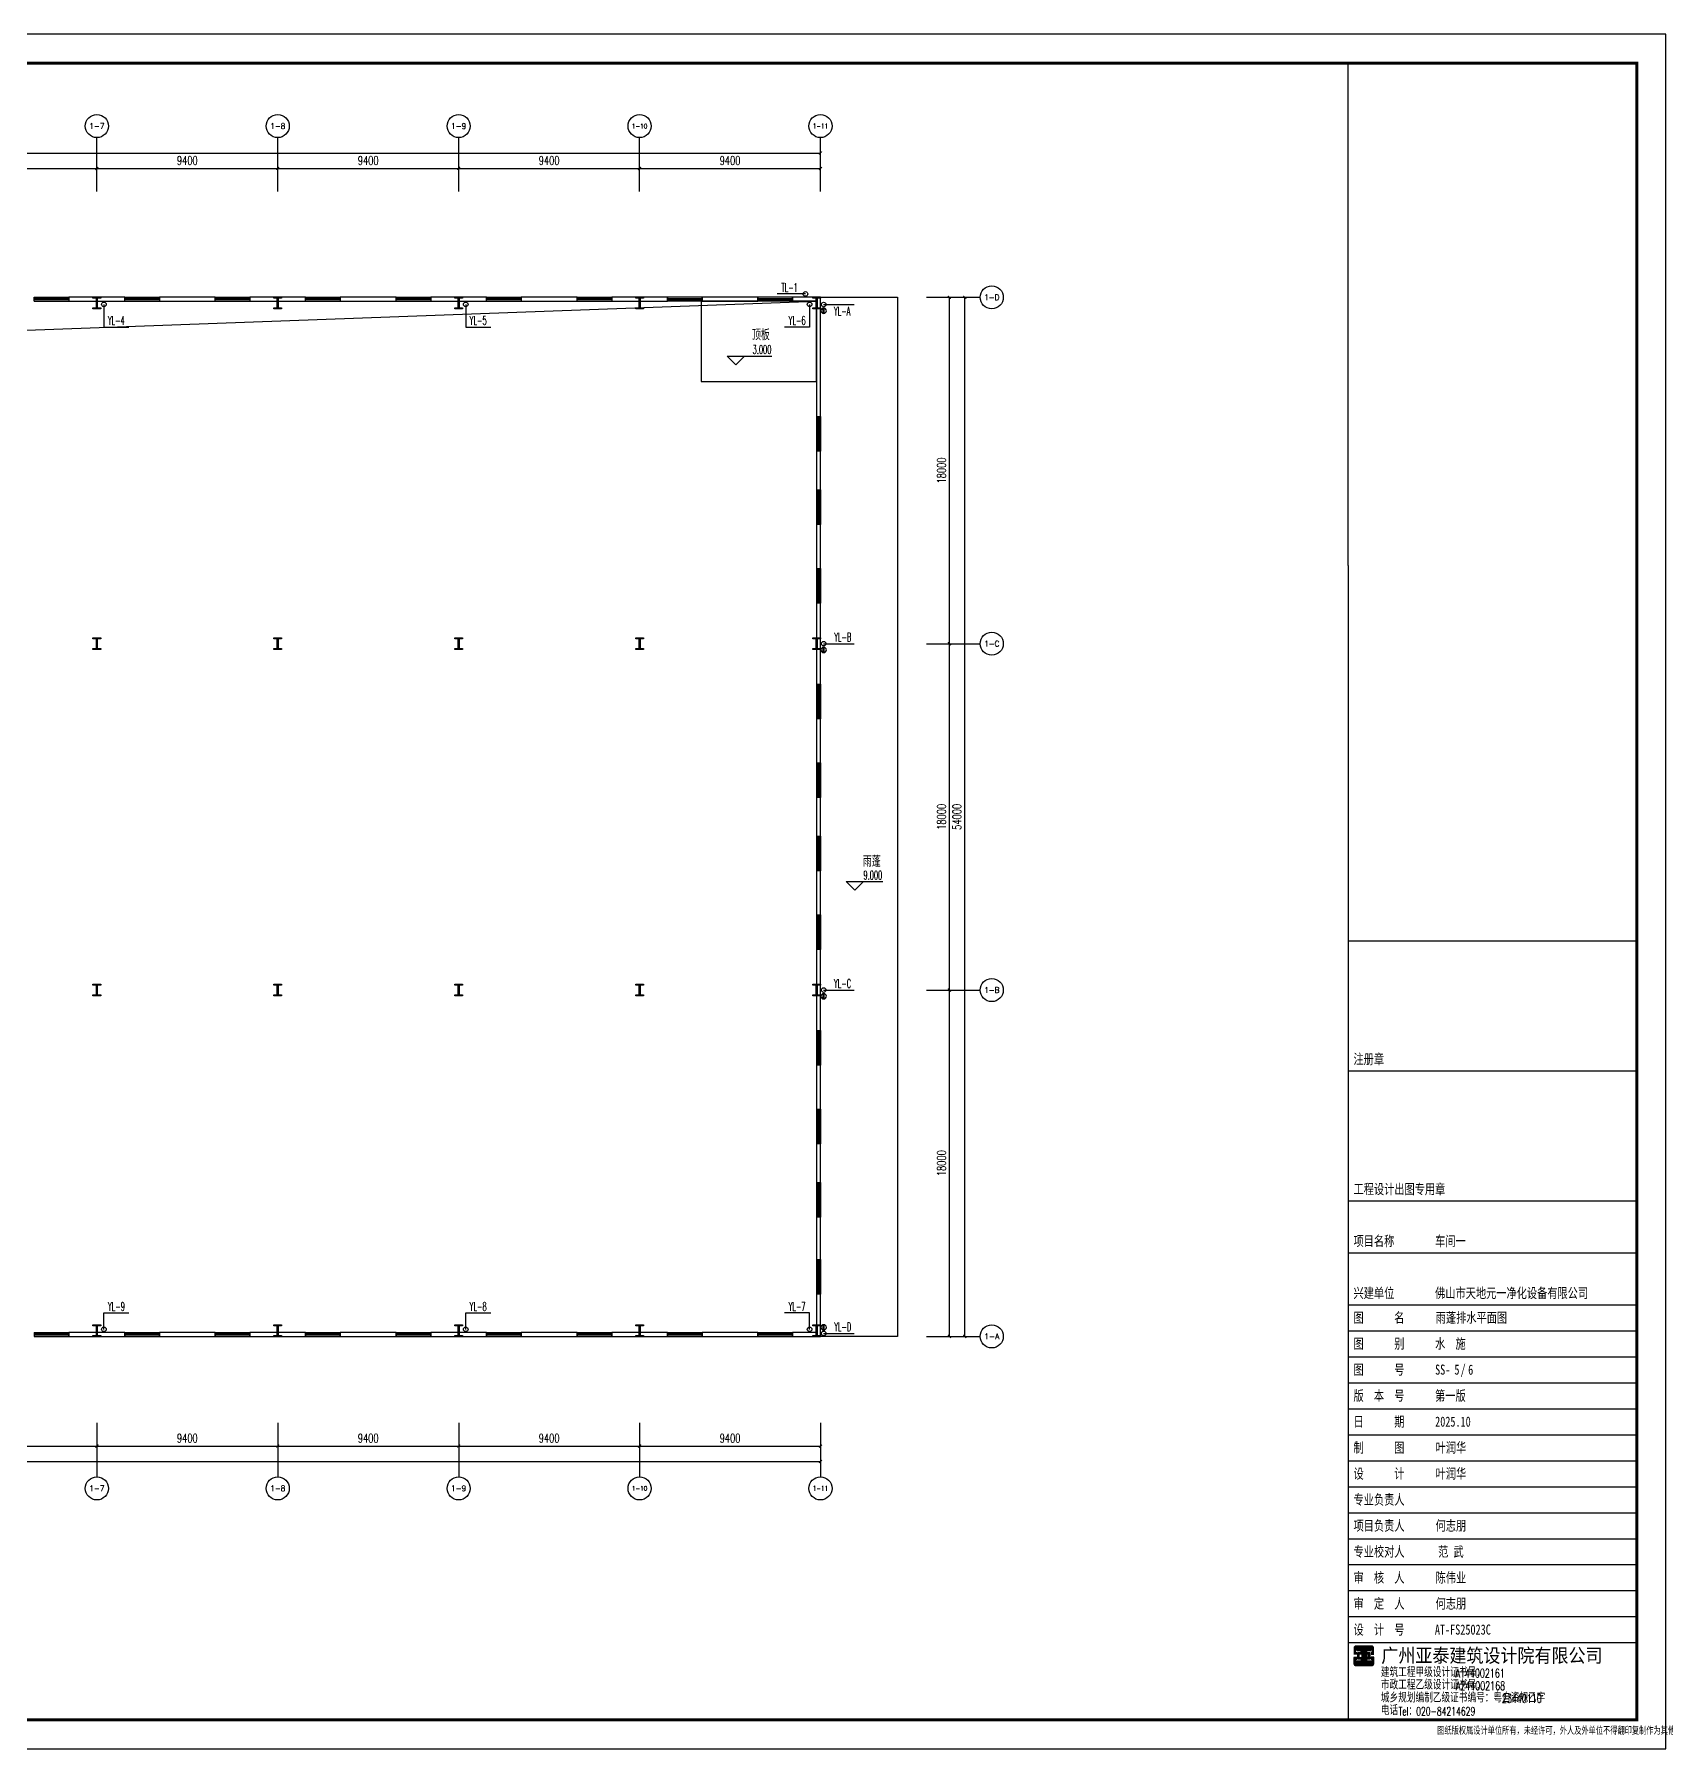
# Model space of a CAD drawing. Extents: x -539947 to 213937, y -712430 to -438816.
# Drawn here: x -36453 to 48313, y -527916 to -438816 of the extents above; entities that cross this region are included whole.
import ezdxf
from ezdxf.enums import TextEntityAlignment as Align

# ---------------------------------------------------------------- set-up
doc = ezdxf.new("R2010")
doc.units = 0
doc.header["$LTSCALE"] = 1000
doc.header["$MEASUREMENT"] = 0
doc.linetypes.add('DASH', pattern=[0.35, 0.25, -0.1])
for name, color, linetype in [('2', 2, 'Continuous'), ('4', 4, 'Continuous'), ('9', 9, 'Continuous'), ('AXIS', 3, 'Continuous'), ('AXIS_TEXT', 7, 'Continuous'), ('DIM_ELEV', 3, 'Continuous'), ('EQUIP_雨水斗', 7, 'Continuous'), ('PUB_TITLE', 4, 'Continuous'), ('TWT_LEAD', 3, 'Continuous'), ('TWT_TEXT', 7, 'Continuous'), ('VPIPE-雨水', 222, 'DASH'), ('WALL', 7, 'Continuous'), ('WINDOW', 4, 'Continuous'), ('框', 130, 'Continuous')]:
    doc.layers.add(name, color=color, linetype=linetype)
doc.styles.add('-宋体', font='simsun_0.shx', dxfattribs={"width": 0.8})
doc.styles.add('_TCH_AXIS', font='COMPLEX', dxfattribs={"bigfont": 'GBCBIG'})
doc.styles.add('_TCH_DIM', font='SIMPLEX.shx', dxfattribs={"width": 0.8, "bigfont": 'GBCBIG.shx'})
doc.styles.add('_TCH_DIM_T3', font='SIMPLEX', dxfattribs={"width": 0.705882, "bigfont": 'GBCBIG'})
doc.styles.add('COMPLEX', font='COMPLEX')
doc.styles.add('TBC', font='simhei_0.shx', dxfattribs={"width": 0.9})
doc.styles.add('天正', font='simplex.shx', dxfattribs={"width": 0.7, "bigfont": 'hztxt.shx'})
doc.dimstyles.new('_TCH_ARCH&&150', dxfattribs={"dimtxt": 446.25, "dimasz": 150, "dimexe": 375, "dimexo": 450, "dimgap": 189.375, "dimtad": 1, "dimdec": 0, "dimzin": 0, "dimdsep": 46, "dimtxsty": '_TCH_DIM_T3', "dimblk": 'ARCHTICK', "dimcen": 0.09, "dimclrt": 7, "dimazin": 2, "dimtfac": 1, "dimtdec": 0, "dimtix": 1, "dimtmove": 2, "dimatfit": 3, "dimfxl": 1, "dimtolj": 1, "dimtzin": 0, "dimarcsym": 0})

# ---------------------------------------------------------------- blocks, each defined once
blk = doc.blocks.new('A$C54597E38')
at = {"layer": '9'}
h = blk.add_hatch(dxfattribs=at)
h.set_pattern_fill('ANSI31', color=256, scale=70.630202, angle=135, style=0)
h.set_pattern_definition([(180, (-153496.256, -56662.455), (-2e-15, -8.82877527), [])])
edge = h.paths.add_edge_path()
edge.add_line((99, 458), (99, 400))
edge.add_line((99, 400), (0, 400))
edge.add_line((0, 400), (0, 620))
edge.add_arc((64, 620), 63.6, 90, 180, ccw=False)
edge.add_line((64, 683), (622, 683))
edge.add_arc((622, 620), 63.6, 0, 90, ccw=False)
edge.add_line((685, 620), (685, 396))
edge.add_line((685, 396), (594, 396))
edge.add_line((594, 396), (594, 463))
edge.add_line((594, 463), (614, 463))
edge.add_line((614, 463), (624, 463))
edge.add_line((624, 463), (624, 613))
edge.add_line((624, 613), (68, 613))
edge.add_line((68, 613), (68, 458))
edge.add_line((68, 458), (99, 458))
h.paths.add_polyline_path([(369, 293), (369, 582), (586, 582), (586, 519), (436, 519), (436, 458), (557, 458), (557, 225), (431, 225), (431, 166), (588, 166), (588, 112), (370, 112), (370, 226), (321, 226), (321, 112), (103, 112), (103, 166), (260, 166), (260, 225), (133, 225), (133, 458), (255, 458), (255, 519), (104, 519), (104, 582), (321, 582), (321, 293)])
h.paths.add_polyline_path([(196, 399), (265, 399), (265, 289), (196, 289)], flags=16)
h.paths.add_polyline_path([(494, 399), (425, 399), (425, 289), (494, 289)], flags=16)
edge = h.paths.add_edge_path()
edge.add_line((99, 225), (99, 283))
edge.add_line((99, 283), (0, 283))
edge.add_line((0, 283), (0, 64))
edge.add_arc((64, 64), 63.6, 180, 270)
edge.add_line((64, 0), (622, 0))
edge.add_arc((622, 64), 63.6, 270, 360)
edge.add_line((685, 64), (685, 287))
edge.add_line((685, 287), (594, 287))
edge.add_line((594, 287), (594, 220))
edge.add_line((594, 220), (614, 220))
edge.add_line((614, 220), (624, 220))
edge.add_line((624, 220), (624, 71))
edge.add_line((624, 71), (68, 71))
edge.add_line((68, 71), (68, 225))
edge.add_line((68, 225), (99, 225))
blk.add_lwpolyline([(99, 225), (99, 283), (0, 283), (0, 64, 0.414214), (64, 0), (622, 0, 0.414214), (685, 64), (685, 287), (594, 287), (594, 220), (614, 220), (624, 220), (624, 71), (68, 71), (68, 225)], format="xyb", close=True, dxfattribs=at)
blk.add_lwpolyline([(369, 293), (369, 293), (369, 582), (586, 582), (586, 519), (436, 519), (436, 458), (557, 458), (557, 225), (431, 225), (431, 166), (588, 166), (588, 112), (370, 112), (370, 226), (321, 226), (321, 112), (103, 112), (103, 166), (260, 166), (260, 225), (133, 225), (133, 458), (255, 458), (255, 519), (104, 519), (104, 582), (321, 582), (321, 293), (369, 293)], dxfattribs=at)
blk.add_lwpolyline([(494, 399), (425, 399), (425, 289), (494, 289)], close=True, dxfattribs=at)
blk = doc.blocks.new('标框')
at = {"layer": '4'}
for p, q in [((-105112, 98008), (-105112, 71592)), ((-95112, 98008), (-95112, 71592))]:
    blk.add_line(p, q, dxfattribs=at)
at = {"layer": '框'}
for p, q in [((-105112, 111592), (-105112, 71592)), ((-95112, 111592), (-95112, 71592)), ((-105112, 98584), (-95112, 98584)), ((-105112, 94081), (-95112, 94081)), ((-105112, 89578), (-95112, 89578)), ((-105112, 87777), (-95112, 87777)), ((-105112, 85976), (-95112, 85976)), ((-105112, 85075), (-95112, 85075)), ((-105112, 84174), (-95112, 84174)), ((-105112, 83274), (-95112, 83274)), ((-105112, 82373), (-95112, 82373)), ((-105112, 81473), (-95112, 81473)), ((-105112, 80572), (-95112, 80572)), ((-105112, 79671), (-95112, 79671)), ((-105112, 78771), (-95112, 78771)), ((-105112, 77870), (-95112, 77870)), ((-105112, 76970), (-95112, 76970)), ((-105112, 76069), (-95112, 76069)), ((-105112, 75168), (-95112, 75168)), ((-105112, 74268), (-95112, 74268))]:
    blk.add_line(p, q, dxfattribs=at)
at = {"layer": '4'}
blk.add_blockref('A$C54597E38', (-104913, 73473), dxfattribs=at)
at = {"layer": 'TWT_TEXT', "style": 'TBC', "width": 0.9}
blk.add_text('广州亚泰建筑设计院有限公司', height=480, dxfattribs=at).set_placement((-103962, 73582))
at = {"layer": 'TWT_TEXT', "style": '_TCH_DIM'}
for s, height, p in [('建筑工程甲级设计证书号：', 300, (-103979, 73080)), ('城乡规划编制乙级证书编号：粤自资规乙字', 300, (-103979, 72198)), ('市政工程乙级设计证书号：', 300, (-103979, 72647)), ('电话', 300, (-103979, 71765)), ('图纸版权属设计单位所有，未经许可，外人及外单位不得翻印复制作为其他工程之用', 249.73, (-102027, 71082))]:
    blk.add_text(s, height=height, rotation=359.99972, dxfattribs=at).set_placement(p)
at = {"layer": 'TWT_TEXT', "style": '天正', "width": 0.67}
for s, height, p in [('A144002161', 300, (-101392, 73058)), ('A244002168', 300, (-101382, 72625)), ('23440110', 300, (-99787, 72179)), ('Tel：020-84214629', 290, (-103368, 71744))]:
    blk.add_text(s, height=height, rotation=359.99972, dxfattribs=at).set_placement(p)
at = {"layer": '框', "style": '-宋体', "width": 0.74}
for s, p in [('注册章', (-104927, 94312)), ('工程设计出图专用章', (-104926, 89809)), ('项目名称', (-104926, 88008)), ('车间一', (-102099, 88008)), ('兴建单位', (-104926, 86207)), ('佛山市天地元一净化设备有限公司', (-102100, 86207)), ('图      名', (-104926, 85353)), ('图      别', (-104926, 84452)), ('图      号', (-104926, 83552)), ('版  本  号', (-104927, 82651)), ('第一版', (-102100, 82651)), ('日      期', (-104926, 81751)), ('2025.10', (-102099, 81751)), ('制      图', (-104926, 80850)), ('设      计', (-104926, 79950)), ('专业负责人', (-104926, 79049)), ('项目负责人', (-104926, 78148)), ('专业校对人', (-104926, 77248)), ('审  核  人', (-104926, 76347)), ('审  定  人', (-104926, 75447)), ('设  计  号', (-104926, 74546)), ('AT-FS25023C', (-102108, 74546))]:
    blk.add_text(s, height=350, dxfattribs=at).set_placement(p)
for s, p in [('叶润华', (-101553, 80850)), ('叶润华', (-101553, 79950)), ('何志朋', (-101553, 78148)), ('范 武', (-101553, 77248)), ('陈伟业', (-101553, 76347)), ('何志朋', (-101553, 75447))]:
    blk.add_text(s, height=350, dxfattribs=at).set_placement(p, align=Align.CENTER)
blk = doc.blocks.new('框')
at = {"layer": '4'}
for p, q in [((-296744, 162730), (-296744, 136314)), ((-286744, 162730), (-286744, 136314))]:
    blk.add_line(p, q, dxfattribs=at)
at = {"layer": '框'}
for p, q in [((-296744, 176314), (-296744, 136314)), ((-286744, 176314), (-286744, 136314))]:
    blk.add_line(p, q, dxfattribs=at)
at = {"layer": '4'}
blk.add_blockref('标框', (-191632, 64721), dxfattribs=at)
at = {"layer": '框', "style": '-宋体', "width": 0.74}
for s, p in [('水  施', (-293732, 149174)), ('SS-  /', (-293732, 148273)), ('6', (-292587, 148273))]:
    blk.add_text(s, height=350, dxfattribs=at).set_placement(p)
blk = doc.blocks.new('A$C4D50352B')
h = blk.add_hatch(color=256)
h.dxf.hatch_style = 1
h.paths.add_polyline_path([(0, 600), (400, 600), (400, 550), (225, 550), (225, 50), (400, 50), (400, 0), (0, 0), (0, 50), (175, 50), (175, 550), (0, 550)])
blk.add_lwpolyline([(0, 600), (400, 600), (400, 550), (225, 550), (225, 50), (400, 50), (400, 0), (0, 0), (0, 50), (175, 50), (175, 550), (0, 550)], close=True)
blk = doc.blocks.new('sdbadbasdbsd')
for p in [(-214600, -203190), (-205400, -203190), (-196000, -203190), (-186600, -203190), (-177200, -203190), (-167800, -203190), (-158400, -203190), (-149000, -203190), (-139600, -203190), (-130200, -203190), (-121000, -203190), (-214600, -220890), (-205400, -220890), (-196000, -220890), (-186600, -220890), (-177200, -220890), (-167800, -220890), (-158400, -220890), (-149000, -220890), (-139600, -220890), (-130200, -220890), (-121000, -220890), (-214600, -238890), (-205400, -238890), (-196000, -238890), (-186600, -238890), (-177200, -238890), (-167800, -238890), (-158400, -238890), (-149000, -238890), (-139600, -238890), (-130200, -238890), (-121000, -238890), (-214600, -256590), (-205400, -256590), (-196000, -256590), (-186600, -256590), (-177200, -256590), (-167800, -256590), (-158400, -256590), (-149000, -256590), (-139600, -256590), (-130200, -256590), (-121000, -256590)]:
    blk.add_blockref('A$C4D50352B', p)
blk = doc.blocks.new('$WINLIB2D$00000001')
at = {"color": 0}
for points in [[(-0.5, 0.5), (-0.5, -0.5)], [(-0.5, 0.5), (0.5, 0.5)], [(0.5, -0.5), (0.5, 0.5)], [(0.5, 0.167), (-0.5, 0.167)], [(0.5, -0.167), (-0.5, -0.167)], [(-0.5, -0.5), (0.5, -0.5)]]:
    blk.add_lwpolyline(points, dxfattribs=at)
blk = doc.blocks.new('_AXISO')
blk.add_circle((0, 0), 0.5)
at = {"layer": 'AXIS_TEXT', "style": 'COMPLEX', "width": 1.041667}
blk.add_attdef('A', text='', height=0.56, dxfattribs=at).set_placement((-0.25, -0.28), (0.25, -0.28), align=Align.FIT)
blk = doc.blocks.new('_ArchTick')
at = {"color": 0, "linetype": 'ByBlock', "const_width": 0.4}
blk.add_lwpolyline([(-0.5, -0.5), (0.5, 0.5)], dxfattribs=at)
blk = doc.blocks.new('*D229')
at = {"layer": 'AXIS', "color": 0, "lineweight": -2, "transparency": 16777216}
for p, q in [((9500, 3550), (9500, 1625)), ((103500, 3550), (103500, 1625)), ((9500, 2000), (103500, 2000))]:
    blk.add_line(p, q, dxfattribs=at)
at = {"layer": 'Defpoints', "color": 0, "transparency": 16777216}
for p in [(9500, 4000), (103500, 4000), (103500, 2000)]:
    blk.add_point(p, dxfattribs=at)
at = {"layer": 'AXIS', "color": 0, "lineweight": -2, "transparency": 16777216, "xscale": 150, "yscale": 150, "zscale": 150, "rotation": 180}
blk.add_blockref('_ArchTick', (9500, 2000), dxfattribs=at)
at = {"layer": 'AXIS', "color": 0, "lineweight": -2, "transparency": 16777216, "xscale": 150, "yscale": 150, "zscale": 150}
blk.add_blockref('_ArchTick', (103500, 2000), dxfattribs=at)
at = {"layer": 'AXIS', "color": 7, "transparency": 16777216, "insert": (56500, 2412), "char_height": 446.2, "attachment_point": 5, "style": '_TCH_DIM_T3'}
blk.add_mtext('\\A1;94000', dxfattribs=at)
blk = doc.blocks.new('*D235')
at = {"layer": 'AXIS', "color": 0, "lineweight": -2, "transparency": 16777216}
for p, q in [((56500, 3550), (56500, 2425)), ((56500, 2800), (65900, 2800)), ((65900, 3550), (65900, 2425))]:
    blk.add_line(p, q, dxfattribs=at)
at = {"layer": 'Defpoints', "color": 0, "transparency": 16777216}
for p in [(56500, 4000), (65900, 4000), (65900, 2800)]:
    blk.add_point(p, dxfattribs=at)
at = {"layer": 'AXIS', "color": 0, "lineweight": -2, "transparency": 16777216, "xscale": 150, "yscale": 150, "zscale": 150, "rotation": 180}
blk.add_blockref('_ArchTick', (56500, 2800), dxfattribs=at)
at = {"layer": 'AXIS', "color": 0, "lineweight": -2, "transparency": 16777216, "xscale": 150, "yscale": 150, "zscale": 150}
blk.add_blockref('_ArchTick', (65900, 2800), dxfattribs=at)
at = {"layer": 'AXIS', "color": 7, "transparency": 16777216, "insert": (61200, 3212), "char_height": 446.2, "attachment_point": 5, "style": '_TCH_DIM_T3'}
blk.add_mtext('\\A1;9400', dxfattribs=at)
blk = doc.blocks.new('*D236')
at = {"layer": 'AXIS', "color": 0, "lineweight": -2, "transparency": 16777216}
for p, q in [((65900, 3550), (65900, 2425)), ((65900, 2800), (75300, 2800)), ((75300, 3550), (75300, 2425))]:
    blk.add_line(p, q, dxfattribs=at)
at = {"layer": 'Defpoints', "color": 0, "transparency": 16777216}
for p in [(65900, 4000), (75300, 4000), (75300, 2800)]:
    blk.add_point(p, dxfattribs=at)
at = {"layer": 'AXIS', "color": 0, "lineweight": -2, "transparency": 16777216, "xscale": 150, "yscale": 150, "zscale": 150, "rotation": 180}
blk.add_blockref('_ArchTick', (65900, 2800), dxfattribs=at)
at = {"layer": 'AXIS', "color": 0, "lineweight": -2, "transparency": 16777216, "xscale": 150, "yscale": 150, "zscale": 150}
blk.add_blockref('_ArchTick', (75300, 2800), dxfattribs=at)
at = {"layer": 'AXIS', "color": 7, "transparency": 16777216, "insert": (70600, 3212), "char_height": 446.2, "attachment_point": 5, "style": '_TCH_DIM_T3'}
blk.add_mtext('\\A1;9400', dxfattribs=at)
blk = doc.blocks.new('*D237')
at = {"layer": 'AXIS', "color": 0, "lineweight": -2, "transparency": 16777216}
for p, q in [((75300, 3550), (75300, 2425)), ((75300, 2800), (84700, 2800)), ((84700, 3550), (84700, 2425))]:
    blk.add_line(p, q, dxfattribs=at)
at = {"layer": 'Defpoints', "color": 0, "transparency": 16777216}
for p in [(75300, 4000), (84700, 4000), (84700, 2800)]:
    blk.add_point(p, dxfattribs=at)
at = {"layer": 'AXIS', "color": 0, "lineweight": -2, "transparency": 16777216, "xscale": 150, "yscale": 150, "zscale": 150, "rotation": 180}
blk.add_blockref('_ArchTick', (75300, 2800), dxfattribs=at)
at = {"layer": 'AXIS', "color": 0, "lineweight": -2, "transparency": 16777216, "xscale": 150, "yscale": 150, "zscale": 150}
blk.add_blockref('_ArchTick', (84700, 2800), dxfattribs=at)
at = {"layer": 'AXIS', "color": 7, "transparency": 16777216, "insert": (80000, 3212), "char_height": 446.2, "attachment_point": 5, "style": '_TCH_DIM_T3'}
blk.add_mtext('\\A1;9400', dxfattribs=at)
blk = doc.blocks.new('*D238')
at = {"layer": 'AXIS', "color": 0, "lineweight": -2, "transparency": 16777216}
for p, q in [((84700, 3550), (84700, 2425)), ((84700, 2800), (94100, 2800)), ((94100, 3550), (94100, 2425))]:
    blk.add_line(p, q, dxfattribs=at)
at = {"layer": 'Defpoints', "color": 0, "transparency": 16777216}
for p in [(84700, 4000), (94100, 4000), (94100, 2800)]:
    blk.add_point(p, dxfattribs=at)
at = {"layer": 'AXIS', "color": 0, "lineweight": -2, "transparency": 16777216, "xscale": 150, "yscale": 150, "zscale": 150, "rotation": 180}
blk.add_blockref('_ArchTick', (84700, 2800), dxfattribs=at)
at = {"layer": 'AXIS', "color": 0, "lineweight": -2, "transparency": 16777216, "xscale": 150, "yscale": 150, "zscale": 150}
blk.add_blockref('_ArchTick', (94100, 2800), dxfattribs=at)
at = {"layer": 'AXIS', "color": 7, "transparency": 16777216, "insert": (89400, 3212), "char_height": 446.2, "attachment_point": 5, "style": '_TCH_DIM_T3'}
blk.add_mtext('\\A1;9400', dxfattribs=at)
blk = doc.blocks.new('*D239')
at = {"layer": 'AXIS', "color": 0, "lineweight": -2, "transparency": 16777216}
for p, q in [((94100, 3550), (94100, 2425)), ((94100, 2800), (103500, 2800)), ((103500, 3550), (103500, 2425))]:
    blk.add_line(p, q, dxfattribs=at)
at = {"layer": 'Defpoints', "color": 0, "transparency": 16777216}
for p in [(94100, 4000), (103500, 4000), (103500, 2800)]:
    blk.add_point(p, dxfattribs=at)
at = {"layer": 'AXIS', "color": 0, "lineweight": -2, "transparency": 16777216, "xscale": 150, "yscale": 150, "zscale": 150, "rotation": 180}
blk.add_blockref('_ArchTick', (94100, 2800), dxfattribs=at)
at = {"layer": 'AXIS', "color": 0, "lineweight": -2, "transparency": 16777216, "xscale": 150, "yscale": 150, "zscale": 150}
blk.add_blockref('_ArchTick', (103500, 2800), dxfattribs=at)
at = {"layer": 'AXIS', "color": 7, "transparency": 16777216, "insert": (98800, 3212), "char_height": 446.2, "attachment_point": 5, "style": '_TCH_DIM_T3'}
blk.add_mtext('\\A1;9400', dxfattribs=at)
blk = doc.blocks.new('*D240')
at = {"layer": 'AXIS', "color": 0, "lineweight": -2, "transparency": 16777216}
for p, q in [((9500, 68450), (9500, 70375)), ((9500, 70000), (103500, 70000)), ((103500, 68450), (103500, 70375))]:
    blk.add_line(p, q, dxfattribs=at)
at = {"layer": 'Defpoints', "color": 0, "transparency": 16777216}
for p in [(103500, 70000), (9500, 68000), (103500, 68000)]:
    blk.add_point(p, dxfattribs=at)
at = {"layer": 'AXIS', "color": 0, "lineweight": -2, "transparency": 16777216, "xscale": 150, "yscale": 150, "zscale": 150, "rotation": 180}
blk.add_blockref('_ArchTick', (9500, 70000), dxfattribs=at)
at = {"layer": 'AXIS', "color": 0, "lineweight": -2, "transparency": 16777216, "xscale": 150, "yscale": 150, "zscale": 150}
blk.add_blockref('_ArchTick', (103500, 70000), dxfattribs=at)
at = {"layer": 'AXIS', "color": 7, "transparency": 16777216, "insert": (56500, 70412), "char_height": 446.2, "attachment_point": 5, "style": '_TCH_DIM_T3'}
blk.add_mtext('\\A1;94000', dxfattribs=at)
blk = doc.blocks.new('*D246')
at = {"layer": 'AXIS', "color": 0, "lineweight": -2, "transparency": 16777216}
for p, q in [((56500, 68450), (56500, 69575)), ((65900, 68450), (65900, 69575)), ((56500, 69200), (65900, 69200))]:
    blk.add_line(p, q, dxfattribs=at)
at = {"layer": 'Defpoints', "color": 0, "transparency": 16777216}
for p in [(65900, 69200), (56500, 68000), (65900, 68000)]:
    blk.add_point(p, dxfattribs=at)
at = {"layer": 'AXIS', "color": 0, "lineweight": -2, "transparency": 16777216, "xscale": 150, "yscale": 150, "zscale": 150, "rotation": 180}
blk.add_blockref('_ArchTick', (56500, 69200), dxfattribs=at)
at = {"layer": 'AXIS', "color": 0, "lineweight": -2, "transparency": 16777216, "xscale": 150, "yscale": 150, "zscale": 150}
blk.add_blockref('_ArchTick', (65900, 69200), dxfattribs=at)
at = {"layer": 'AXIS', "color": 7, "transparency": 16777216, "insert": (61200, 69612), "char_height": 446.2, "attachment_point": 5, "style": '_TCH_DIM_T3'}
blk.add_mtext('\\A1;9400', dxfattribs=at)
blk = doc.blocks.new('*D247')
at = {"layer": 'AXIS', "color": 0, "lineweight": -2, "transparency": 16777216}
for p, q in [((65900, 68450), (65900, 69575)), ((75300, 68450), (75300, 69575)), ((65900, 69200), (75300, 69200))]:
    blk.add_line(p, q, dxfattribs=at)
at = {"layer": 'Defpoints', "color": 0, "transparency": 16777216}
for p in [(75300, 69200), (65900, 68000), (75300, 68000)]:
    blk.add_point(p, dxfattribs=at)
at = {"layer": 'AXIS', "color": 0, "lineweight": -2, "transparency": 16777216, "xscale": 150, "yscale": 150, "zscale": 150, "rotation": 180}
blk.add_blockref('_ArchTick', (65900, 69200), dxfattribs=at)
at = {"layer": 'AXIS', "color": 0, "lineweight": -2, "transparency": 16777216, "xscale": 150, "yscale": 150, "zscale": 150}
blk.add_blockref('_ArchTick', (75300, 69200), dxfattribs=at)
at = {"layer": 'AXIS', "color": 7, "transparency": 16777216, "insert": (70600, 69612), "char_height": 446.2, "attachment_point": 5, "style": '_TCH_DIM_T3'}
blk.add_mtext('\\A1;9400', dxfattribs=at)
blk = doc.blocks.new('*D248')
at = {"layer": 'AXIS', "color": 0, "lineweight": -2, "transparency": 16777216}
for p, q in [((75300, 68450), (75300, 69575)), ((84700, 68450), (84700, 69575)), ((75300, 69200), (84700, 69200))]:
    blk.add_line(p, q, dxfattribs=at)
at = {"layer": 'Defpoints', "color": 0, "transparency": 16777216}
for p in [(84700, 69200), (75300, 68000), (84700, 68000)]:
    blk.add_point(p, dxfattribs=at)
at = {"layer": 'AXIS', "color": 0, "lineweight": -2, "transparency": 16777216, "xscale": 150, "yscale": 150, "zscale": 150, "rotation": 180}
blk.add_blockref('_ArchTick', (75300, 69200), dxfattribs=at)
at = {"layer": 'AXIS', "color": 0, "lineweight": -2, "transparency": 16777216, "xscale": 150, "yscale": 150, "zscale": 150}
blk.add_blockref('_ArchTick', (84700, 69200), dxfattribs=at)
at = {"layer": 'AXIS', "color": 7, "transparency": 16777216, "insert": (80000, 69612), "char_height": 446.2, "attachment_point": 5, "style": '_TCH_DIM_T3'}
blk.add_mtext('\\A1;9400', dxfattribs=at)
blk = doc.blocks.new('*D249')
at = {"layer": 'AXIS', "color": 0, "lineweight": -2, "transparency": 16777216}
for p, q in [((84700, 68450), (84700, 69575)), ((94100, 68450), (94100, 69575)), ((84700, 69200), (94100, 69200))]:
    blk.add_line(p, q, dxfattribs=at)
at = {"layer": 'Defpoints', "color": 0, "transparency": 16777216}
for p in [(94100, 69200), (84700, 68000), (94100, 68000)]:
    blk.add_point(p, dxfattribs=at)
at = {"layer": 'AXIS', "color": 0, "lineweight": -2, "transparency": 16777216, "xscale": 150, "yscale": 150, "zscale": 150, "rotation": 180}
blk.add_blockref('_ArchTick', (84700, 69200), dxfattribs=at)
at = {"layer": 'AXIS', "color": 0, "lineweight": -2, "transparency": 16777216, "xscale": 150, "yscale": 150, "zscale": 150}
blk.add_blockref('_ArchTick', (94100, 69200), dxfattribs=at)
at = {"layer": 'AXIS', "color": 7, "transparency": 16777216, "insert": (89400, 69612), "char_height": 446.2, "attachment_point": 5, "style": '_TCH_DIM_T3'}
blk.add_mtext('\\A1;9400', dxfattribs=at)
blk = doc.blocks.new('*D250')
at = {"layer": 'AXIS', "color": 0, "lineweight": -2, "transparency": 16777216}
for p, q in [((94100, 68450), (94100, 69575)), ((103500, 68450), (103500, 69575)), ((94100, 69200), (103500, 69200))]:
    blk.add_line(p, q, dxfattribs=at)
at = {"layer": 'Defpoints', "color": 0, "transparency": 16777216}
for p in [(103500, 69200), (94100, 68000), (103500, 68000)]:
    blk.add_point(p, dxfattribs=at)
at = {"layer": 'AXIS', "color": 0, "lineweight": -2, "transparency": 16777216, "xscale": 150, "yscale": 150, "zscale": 150, "rotation": 180}
blk.add_blockref('_ArchTick', (94100, 69200), dxfattribs=at)
at = {"layer": 'AXIS', "color": 0, "lineweight": -2, "transparency": 16777216, "xscale": 150, "yscale": 150, "zscale": 150}
blk.add_blockref('_ArchTick', (103500, 69200), dxfattribs=at)
at = {"layer": 'AXIS', "color": 7, "transparency": 16777216, "insert": (98800, 69612), "char_height": 446.2, "attachment_point": 5, "style": '_TCH_DIM_T3'}
blk.add_mtext('\\A1;9400', dxfattribs=at)
blk = doc.blocks.new('*D255')
at = {"layer": 'AXIS', "color": 0, "lineweight": -2, "transparency": 16777216}
for p, q in [((109450, 62500), (111375, 62500)), ((111000, 8500), (111000, 62500)), ((109450, 8500), (111375, 8500))]:
    blk.add_line(p, q, dxfattribs=at)
at = {"layer": 'Defpoints', "color": 0, "transparency": 16777216}
for p in [(109000, 62500), (111000, 62500), (109000, 8500)]:
    blk.add_point(p, dxfattribs=at)
at = {"layer": 'AXIS', "color": 0, "lineweight": -2, "transparency": 16777216, "xscale": 150, "yscale": 150, "zscale": 150}
for p, rotation in [((111000, 62500), 90), ((111000, 8500), 270)]:
    blk.add_blockref('_ArchTick', p, dxfattribs=dict(at, rotation=rotation))
at = {"layer": 'AXIS', "color": 7, "transparency": 16777216, "insert": (110588, 35500), "char_height": 446.2, "attachment_point": 5, "rotation": 90, "style": '_TCH_DIM_T3'}
blk.add_mtext('\\A1;54000', dxfattribs=at)
blk = doc.blocks.new('*D256')
at = {"layer": 'AXIS', "color": 0, "lineweight": -2, "transparency": 16777216}
for p, q in [((109450, 26500), (110575, 26500)), ((110200, 8500), (110200, 26500)), ((109450, 8500), (110575, 8500))]:
    blk.add_line(p, q, dxfattribs=at)
at = {"layer": 'Defpoints', "color": 0, "transparency": 16777216}
for p in [(109000, 26500), (110200, 26500), (109000, 8500)]:
    blk.add_point(p, dxfattribs=at)
at = {"layer": 'AXIS', "color": 0, "lineweight": -2, "transparency": 16777216, "xscale": 150, "yscale": 150, "zscale": 150}
for p, rotation in [((110200, 26500), 90), ((110200, 8500), 270)]:
    blk.add_blockref('_ArchTick', p, dxfattribs=dict(at, rotation=rotation))
at = {"layer": 'AXIS', "color": 7, "transparency": 16777216, "insert": (109788, 17500), "char_height": 446.2, "attachment_point": 5, "rotation": 90, "style": '_TCH_DIM_T3'}
blk.add_mtext('\\A1;18000', dxfattribs=at)
blk = doc.blocks.new('*D257')
at = {"layer": 'AXIS', "color": 0, "lineweight": -2, "transparency": 16777216}
for p, q in [((109450, 44500), (110575, 44500)), ((110200, 26500), (110200, 44500)), ((109450, 26500), (110575, 26500))]:
    blk.add_line(p, q, dxfattribs=at)
at = {"layer": 'Defpoints', "color": 0, "transparency": 16777216}
for p in [(109000, 44500), (110200, 44500), (109000, 26500)]:
    blk.add_point(p, dxfattribs=at)
at = {"layer": 'AXIS', "color": 0, "lineweight": -2, "transparency": 16777216, "xscale": 150, "yscale": 150, "zscale": 150}
for p, rotation in [((110200, 44500), 90), ((110200, 26500), 270)]:
    blk.add_blockref('_ArchTick', p, dxfattribs=dict(at, rotation=rotation))
at = {"layer": 'AXIS', "color": 7, "transparency": 16777216, "insert": (109788, 35500), "char_height": 446.2, "attachment_point": 5, "rotation": 90, "style": '_TCH_DIM_T3'}
blk.add_mtext('\\A1;18000', dxfattribs=at)
blk = doc.blocks.new('*D258')
at = {"layer": 'AXIS', "color": 0, "lineweight": -2, "transparency": 16777216}
for p, q in [((109450, 62500), (110575, 62500)), ((110200, 44500), (110200, 62500)), ((109450, 44500), (110575, 44500))]:
    blk.add_line(p, q, dxfattribs=at)
at = {"layer": 'Defpoints', "color": 0, "transparency": 16777216}
for p in [(109000, 62500), (110200, 62500), (109000, 44500)]:
    blk.add_point(p, dxfattribs=at)
at = {"layer": 'AXIS', "color": 0, "lineweight": -2, "transparency": 16777216, "xscale": 150, "yscale": 150, "zscale": 150}
for p, rotation in [((110200, 62500), 90), ((110200, 44500), 270)]:
    blk.add_blockref('_ArchTick', p, dxfattribs=dict(at, rotation=rotation))
at = {"layer": 'AXIS', "color": 7, "transparency": 16777216, "insert": (109788, 53500), "char_height": 446.2, "attachment_point": 5, "rotation": 90, "style": '_TCH_DIM_T3'}
blk.add_mtext('\\A1;18000', dxfattribs=at)
blk = doc.blocks.new('$TwtSys$00000139')
at = {"color": 7}
for p, q in [((-19, 92, 0), (-19, -92, 0)), ((19, 92, 0), (19, -92, 0))]:
    blk.add_line(p, q, dxfattribs=at)
blk.add_circle((0, 0, 0), 93.8)
blk = doc.blocks.new('A$C161D0486')
blk.add_line((97300, 62300), (97300, 62300))
at = {"layer": '4'}
blk.add_lwpolyline([(103500, 62500), (107500, 62500), (107500, 8500), (103500, 8500)], close=True, dxfattribs=at)
at = {"layer": '9'}
blk.add_lwpolyline([(9725, 8800), (14574.2, 59044.1), (103300, 62300)], dxfattribs=at)
at = {"layer": 'AXIS'}
for p, q in [((65900, 68000), (65900, 70800)), ((75300, 68000), (75300, 70800)), ((84700, 68000), (84700, 70800)), ((94100, 68000), (94100, 70800)), ((103500, 68000), (103500, 70800)), ((109000, 62500), (111800, 62500)), ((109000, 44500), (111800, 44500)), ((109000, 26500), (111800, 26500)), ((109000, 8500), (111800, 8500)), ((65900, 4000), (65900, 1200)), ((75300, 4000), (75300, 1200)), ((84700, 4000), (84700, 1200)), ((94100, 4000), (94100, 1200)), ((103500, 4000), (103500, 1200))]:
    blk.add_line(p, q, dxfattribs=at)
at = {"layer": 'DIM_ELEV'}
for p, q in [((99094.5, 58991.9), (98644.5, 59441.9)), ((98644.5, 59441.9), (100975.8, 59441.9)), ((99094.5, 58991.9), (99544.5, 59441.9)), ((105285, 31683.3), (104835, 32133.3)), ((104835, 32133.3), (106736.5, 32133.3)), ((105285, 31683.3), (105735, 32133.3))]:
    blk.add_line(p, q, dxfattribs=at)
at = {"layer": 'WALL'}
for p, q in [((67350, 62500), (64450, 62500)), ((64450, 62500), (64450, 62300)), ((67350, 62300), (67350, 62500)), ((72050, 62500), (69150, 62500)), ((69150, 62500), (69150, 62300)), ((72050, 62300), (72050, 62500)), ((76750, 62500), (73850, 62500)), ((73850, 62500), (73850, 62300)), ((76750, 62300), (76750, 62500)), ((81450, 62500), (78550, 62500)), ((78550, 62500), (78550, 62300)), ((81450, 62300), (81450, 62500)), ((86150, 62500), (83250, 62500)), ((83250, 62500), (83250, 62300)), ((86150, 62300), (86150, 62500)), ((90850, 62500), (87950, 62500)), ((87950, 62500), (87950, 62300)), ((90850, 62300), (90850, 62500)), ((95550, 62500), (92650, 62500)), ((92650, 62500), (92650, 62300)), ((95550, 62300), (95550, 62500)), ((100250, 62500), (97350, 62500)), ((97350, 62500), (97350, 62300)), ((100250, 62300), (100250, 62500)), ((103500, 62500), (102050, 62500)), ((102050, 62500), (102050, 62300)), ((103500, 56300), (103500, 62500)), ((64450, 62300), (67350, 62300)), ((69150, 62300), (72050, 62300)), ((73850, 62300), (76750, 62300)), ((78550, 62300), (81450, 62300)), ((83250, 62300), (86150, 62300)), ((87950, 62300), (90850, 62300)), ((92650, 62300), (95550, 62300)), ((97350, 62300), (100250, 62300)), ((102050, 62300), (103300, 62300)), ((103300, 62300), (103300, 56300)), ((103300, 56300), (103500, 56300)), ((103500, 54500), (103300, 54500)), ((103300, 54500), (103300, 52500)), ((103500, 52500), (103500, 54500)), ((103300, 52500), (103500, 52500)), ((103500, 50700), (103300, 50700)), ((103300, 50700), (103300, 48400)), ((103500, 48400), (103500, 50700)), ((103300, 48400), (103500, 48400)), ((103500, 46600), (103300, 46600)), ((103300, 46600), (103300, 42400)), ((103500, 42400), (103500, 46600)), ((103300, 42400), (103500, 42400)), ((103500, 40600), (103300, 40600)), ((103300, 40600), (103300, 38300)), ((103500, 38300), (103500, 40600)), ((103300, 38300), (103500, 38300)), ((103500, 36500), (103300, 36500)), ((103300, 36500), (103300, 34500)), ((103500, 34500), (103500, 36500)), ((103300, 34500), (103500, 34500)), ((103500, 32700), (103300, 32700)), ((103300, 32700), (103300, 30400)), ((103500, 30400), (103500, 32700)), ((103300, 30400), (103500, 30400)), ((103500, 28600), (103300, 28600)), ((103300, 28600), (103300, 24400)), ((103500, 24400), (103500, 28600)), ((103300, 24400), (103500, 24400)), ((103500, 22600), (103300, 22600)), ((103300, 22600), (103300, 20300)), ((103500, 20300), (103500, 22600)), ((103300, 20300), (103500, 20300)), ((103500, 18500), (103300, 18500)), ((103300, 18500), (103300, 16500)), ((103500, 16500), (103500, 18500)), ((103300, 16500), (103500, 16500)), ((103500, 14700), (103300, 14700)), ((103300, 14700), (103300, 12500)), ((103500, 12500), (103500, 14700)), ((103300, 12500), (103500, 12500)), ((103500, 10700), (103300, 10700)), ((103300, 10700), (103300, 8700)), ((103500, 8500), (103500, 10700)), ((67350, 8700), (64450, 8700)), ((64450, 8700), (64450, 8500)), ((64450, 8500), (67350, 8500)), ((67350, 8500), (67350, 8700)), ((72050, 8700), (69150, 8700)), ((69150, 8700), (69150, 8500)), ((69150, 8500), (72050, 8500)), ((72050, 8500), (72050, 8700)), ((76750, 8700), (73850, 8700)), ((73850, 8700), (73850, 8500)), ((73850, 8500), (76750, 8500)), ((76750, 8500), (76750, 8700)), ((81450, 8700), (78550, 8700)), ((78550, 8700), (78550, 8500)), ((78550, 8500), (81450, 8500)), ((81450, 8500), (81450, 8700)), ((86150, 8700), (83250, 8700)), ((83250, 8700), (83250, 8500)), ((83250, 8500), (86150, 8500)), ((86150, 8500), (86150, 8700)), ((90850, 8700), (87950, 8700)), ((87950, 8700), (87950, 8500)), ((87950, 8500), (90850, 8500)), ((90850, 8500), (90850, 8700)), ((95550, 8700), (92650, 8700)), ((92650, 8700), (92650, 8500)), ((92650, 8500), (95550, 8500)), ((95550, 8500), (95550, 8700)), ((100250, 8700), (97350, 8700)), ((97350, 8700), (97350, 8500)), ((97350, 8500), (100250, 8500)), ((100250, 8500), (100250, 8700)), ((103300, 8700), (102050, 8700)), ((102050, 8700), (102050, 8500)), ((102050, 8500), (103500, 8500))]:
    blk.add_line(p, q, dxfattribs=at)
blk.add_lwpolyline([(97300, 58125), (103300, 58125), (103300, 62300), (97300, 62300)], close=True, dxfattribs=at)
at = {"layer": '9'}
blk.add_blockref('sdbadbasdbsd', (224099.8, 265090.4), dxfattribs=at)
at = {"layer": 'AXIS'}
ref = blk.add_blockref('_AXISO', (65900, 71400), dxfattribs=dict(at, xscale=1200, yscale=1200, zscale=1200))
ref.add_attrib('A', '1-7', dxfattribs={"layer": 'AXIS_TEXT', "height": 294.94, "style": '_TCH_AXIS', "width": 1.018182}).set_placement((65506.7, 71252.5), (66293.3, 71252.5), align=Align.FIT)
ref = blk.add_blockref('_AXISO', (75300, 71400), dxfattribs=dict(at, xscale=1200, yscale=1200, zscale=1200))
ref.add_attrib('A', '1-8', dxfattribs={"layer": 'AXIS_TEXT', "height": 294.94, "style": '_TCH_AXIS', "width": 1.018182}).set_placement((74906.7, 71252.5), (75693.3, 71252.5), align=Align.FIT)
ref = blk.add_blockref('_AXISO', (84700, 71400), dxfattribs=dict(at, xscale=1200, yscale=1200, zscale=1200))
ref.add_attrib('A', '1-9', dxfattribs={"layer": 'AXIS_TEXT', "height": 299.63, "style": '_TCH_AXIS'}).set_placement((84307.6, 71250.2), (85092.4, 71250.2), align=Align.FIT)
ref = blk.add_blockref('_AXISO', (94100, 71400), dxfattribs=dict(at, xscale=1200, yscale=1200, zscale=1200))
ref.add_attrib('A', '1-10', dxfattribs={"layer": 'AXIS_TEXT', "height": 235.2, "style": '_TCH_AXIS', "width": 1.028571}).set_placement((93696.8, 71282.4), (94503.2, 71282.4), align=Align.FIT)
ref = blk.add_blockref('_AXISO', (103500, 71400), dxfattribs=dict(at, xscale=1200, yscale=1200, zscale=1200))
ref.add_attrib('A', '1-11', dxfattribs={"layer": 'AXIS_TEXT', "height": 265.63, "style": '_TCH_AXIS', "width": 0.969231}).set_placement((103101.6, 71267.2), (103898.4, 71267.2), align=Align.FIT)
ref = blk.add_blockref('_AXISO', (112400, 62500), dxfattribs=dict(at, xscale=1200, yscale=1200, zscale=1200))
ref.add_attrib('A', '1-D', dxfattribs={"layer": 'AXIS_TEXT', "height": 294.94, "style": '_TCH_AXIS', "width": 0.965517}).set_placement((112006.7, 62352.5), (112793.3, 62352.5), align=Align.FIT)
ref = blk.add_blockref('_AXISO', (112400, 44500), dxfattribs=dict(at, xscale=1200, yscale=1200, zscale=1200))
ref.add_attrib('A', '1-C', dxfattribs={"layer": 'AXIS_TEXT', "height": 290.39, "style": '_TCH_AXIS', "width": 1.017857}).set_placement((112005.9, 44354.8), (112794.1, 44354.8), align=Align.FIT)
ref = blk.add_blockref('_AXISO', (112400, 26500), dxfattribs=dict(at, xscale=1200, yscale=1200, zscale=1200))
ref.add_attrib('A', '1-B', dxfattribs={"layer": 'AXIS_TEXT', "height": 294.94, "style": '_TCH_AXIS', "width": 0.965517}).set_placement((112006.7, 26352.5), (112793.3, 26352.5), align=Align.FIT)
ref = blk.add_blockref('_AXISO', (112400, 8500), dxfattribs=dict(at, xscale=1200, yscale=1200, zscale=1200))
ref.add_attrib('A', '1-A', dxfattribs={"layer": 'AXIS_TEXT', "height": 285.97, "style": '_TCH_AXIS', "width": 0.983051}).set_placement((112005.1, 8357), (112794.9, 8357), align=Align.FIT)
ref = blk.add_blockref('_AXISO', (65900, 600), dxfattribs=dict(at, xscale=1200, yscale=1200, zscale=1200))
ref.add_attrib('A', '1-7', dxfattribs={"layer": 'AXIS_TEXT', "height": 294.94, "style": '_TCH_AXIS', "width": 1.018182}).set_placement((65506.7, 452.5), (66293.3, 452.5), align=Align.FIT)
ref = blk.add_blockref('_AXISO', (75300, 600), dxfattribs=dict(at, xscale=1200, yscale=1200, zscale=1200))
ref.add_attrib('A', '1-8', dxfattribs={"layer": 'AXIS_TEXT', "height": 294.94, "style": '_TCH_AXIS', "width": 1.018182}).set_placement((74906.7, 452.5), (75693.3, 452.5), align=Align.FIT)
ref = blk.add_blockref('_AXISO', (84700, 600), dxfattribs=dict(at, xscale=1200, yscale=1200, zscale=1200))
ref.add_attrib('A', '1-9', dxfattribs={"layer": 'AXIS_TEXT', "height": 299.63, "style": '_TCH_AXIS'}).set_placement((84307.6, 450.2), (85092.4, 450.2), align=Align.FIT)
ref = blk.add_blockref('_AXISO', (94100, 600), dxfattribs=dict(at, xscale=1200, yscale=1200, zscale=1200))
ref.add_attrib('A', '1-10', dxfattribs={"layer": 'AXIS_TEXT', "height": 235.2, "style": '_TCH_AXIS', "width": 1.028571}).set_placement((93696.8, 482.4), (94503.2, 482.4), align=Align.FIT)
ref = blk.add_blockref('_AXISO', (103500, 600), dxfattribs=dict(at, xscale=1200, yscale=1200, zscale=1200))
ref.add_attrib('A', '1-11', dxfattribs={"layer": 'AXIS_TEXT', "height": 265.63, "style": '_TCH_AXIS', "width": 0.969231}).set_placement((103101.6, 467.2), (103898.4, 467.2), align=Align.FIT)
at = {"layer": 'WINDOW'}
for p, xscale, yscale, zscale, rotation in [((63550, 62400), -1800, 200, -1800, 180), ((68250, 62400), -1800, 200, -1800, 180), ((72950, 62400), -1800, 200, -1800, 180), ((77650, 62400), -1800, 200, -1800, 180), ((82350, 62400), -1800, 200, -1800, 180), ((87050, 62400), -1800, 200, -1800, 180), ((91750, 62400), -1800, 200, -1800, 180), ((96450, 62400), 1800, 200, 1800, 180), ((101150, 62400), 1800, 200, 1800, 180), ((103400, 55400), -1800, 200, -1800, 90), ((103400, 51600), -1800, 200, -1800, 90), ((103400, 47500), -1800, 200, -1800, 90), ((103400, 41500), -1800, 200, -1800, 90), ((103400, 37400), -1800, 200, -1800, 90), ((103400, 33600), -1800, 200, -1800, 90), ((103400, 29500), -1800, 200, -1800, 90), ((103400, 23500), -1800, 200, -1800, 90), ((103400, 19400), -1800, 200, -1800, 90), ((103400, 15600), -1800, 200, -1800, 90), ((103400, 11600), -1800, 200, -1800, 90), ((63550, 8600), -1800, -200, -1800, 180), ((68250, 8600), -1800, -200, -1800, 180), ((72950, 8600), -1800, -200, -1800, 180), ((77650, 8600), -1800, -200, -1800, 180), ((82350, 8600), -1800, -200, -1800, 180), ((87050, 8600), -1800, -200, -1800, 180), ((91750, 8600), -1800, -200, -1800, 180), ((96450, 8600), -1800, -200, -1800, 180), ((101150, 8600), -1800, -200, -1800, 180)]:
    blk.add_blockref('$WINLIB2D$00000001', p, dxfattribs=dict(at, xscale=xscale, yscale=yscale, zscale=zscale, rotation=rotation))
at = {"layer": 'DIM_ELEV', "color": 7, "style": '天正', "width": 0.525}
for s, p in [('3.000', (99973.2, 59555.9)), ('9.000', (105733.9, 32247.3))]:
    blk.add_text(s, height=456, dxfattribs=at).set_placement(p)
at = {"layer": 'TWT_TEXT', "style": '_TCH_DIM', "width": 0.8}
for s, p in [('顶板', (99940.8, 60267.2)), ('雨蓬', (105701.4, 32903.3))]:
    blk.add_text(s, height=578.72, dxfattribs=at).set_placement(p)
at = {"layer": 'AXIS'}
for p1, p2, distance, picture, middle in [((9500, 68000), (103500, 68000), 2000, '*D240', (56500, 70412.5)), ((56500, 68000), (65900, 68000), 1200, '*D246', (61200, 69612.5)), ((65900, 68000), (75300, 68000), 1200, '*D247', (70600, 69612.5)), ((75300, 68000), (84700, 68000), 1200, '*D248', (80000, 69612.5)), ((84700, 68000), (94100, 68000), 1200, '*D249', (89400, 69612.5)), ((94100, 68000), (103500, 68000), 1200, '*D250', (98800, 69612.5)), ((109000, 8500), (109000, 62500), -2000, '*D255', (110587.5, 35500)), ((109000, 44500), (109000, 62500), -1200, '*D258', (109787.5, 53500)), ((109000, 26500), (109000, 44500), -1200, '*D257', (109787.5, 35500)), ((109000, 8500), (109000, 26500), -1200, '*D256', (109787.5, 17500)), ((9500, 4000), (103500, 4000), -2000, '*D229', (56500, 2412.5)), ((56500, 4000), (65900, 4000), -1200, '*D235', (61200, 3212.5)), ((65900, 4000), (75300, 4000), -1200, '*D236', (70600, 3212.5)), ((75300, 4000), (84700, 4000), -1200, '*D237', (80000, 3212.5)), ((84700, 4000), (94100, 4000), -1200, '*D238', (89400, 3212.5)), ((94100, 4000), (103500, 4000), -1200, '*D239', (98800, 3212.5))]:
    dim = blk.add_aligned_dim(p1=p1, p2=p2, distance=distance, dimstyle='_TCH_ARCH&&150', dxfattribs=at)
    dim.commit()
    dim.dimension.update_dxf_attribs({"geometry": picture, "text_midpoint": middle})

msp = doc.modelspace()

# ---------------------------------------------------------------- linework, layer by layer
at = {"layer": '2'}
msp.add_circle((3615.3, -452313), 121.3, dxfattribs=at)
at = {"layer": '4'}
msp.add_line((31813.4, -466416.2), (31813.4, -440316.2), dxfattribs=at)
at = {"layer": 'PUB_TITLE'}
msp.add_lwpolyline([(-109336.6, -527916.2), (48313.4, -527916.2), (48313.4, -438816.2), (-109336.6, -438816.2)], close=True, dxfattribs=at)
at = {"layer": 'PUB_TITLE', "const_width": 150}
msp.add_lwpolyline([(-105586.6, -526416.2), (46813.4, -526416.2), (46813.4, -440316.2), (-105586.6, -440316.2)], close=True, dxfattribs=at)
at = {"layer": 'TWT_LEAD'}
for p, q in [((3336.6, -452313), (2147.5, -452313)), ((3615.3, -452313), (3336.6, -452313)), ((-32837.7, -452852.2), (-32837.7, -454029.2)), ((-14037.7, -452852.2), (-14037.7, -454029.2)), ((3831.4, -452852.2), (3831.4, -454029.2)), ((4561.8, -452858.9), (4946.8, -452858.9)), ((4946.8, -452858.9), (6142.7, -452858.9)), ((-32837.7, -454029.2), (-31537.7, -454029.2)), ((-14037.7, -454029.2), (-12737.7, -454029.2)), ((3831.4, -454029.2), (2531.4, -454029.2)), ((4561.8, -470486.8), (4946.8, -470486.8)), ((4946.8, -470486.8), (6142.7, -470486.8)), ((4561.8, -488486.8), (4946.8, -488486.8)), ((4946.8, -488486.8), (6142.7, -488486.8)), ((-32837.7, -506121.3), (-32837.7, -505270.2)), ((-32837.7, -505270.2), (-31537.7, -505270.2)), ((-14037.7, -506121.3), (-14037.7, -505270.2)), ((-14037.7, -505270.2), (-12737.7, -505270.2)), ((3831.4, -505270.2), (2531.4, -505270.2)), ((3831.4, -506121.3), (3831.4, -505270.2)), ((4561.8, -506334.8), (4946.8, -506334.8)), ((4946.8, -506334.8), (6142.7, -506334.8))]:
    msp.add_line(p, q, dxfattribs=at)
at = {"layer": 'VPIPE-雨水', "linetype": 'Continuous'}
for centre in [(-32837.7, -452852.2), (-14037.7, -452852.2), (3831.4, -452852.2), (4561.8, -452858.9), (4561.8, -470486.8), (4561.8, -488486.8), (-32837.7, -506121.3), (-14037.7, -506121.3), (3831.4, -506121.3), (4561.8, -506334.8)]:
    msp.add_circle(centre, 120, dxfattribs=at)

# ---------------------------------------------------------------- block references
at = {"layer": '4', "xscale": 1.5, "yscale": 1.5, "zscale": 1.5}
msp.add_blockref('框', (476929.8, -730887), dxfattribs=at)
at = {"layer": '9'}
msp.add_blockref('A$C161D0486', (-99103.2, -514986.8), dxfattribs=at)
at = {"layer": 'EQUIP_雨水斗', "xscale": 1.5, "yscale": -1.5, "zscale": 1.5}
for p in [(4561.8, -453183.5), (4561.8, -470811.4), (4561.8, -488811.4), (4561.8, -506019.2)]:
    msp.add_blockref('$TwtSys$00000139', p, dxfattribs=at)

# ---------------------------------------------------------------- texts
at = {"layer": 'PUB_TITLE', "style": '-宋体', "width": 0.74}
msp.add_text('雨蓬排水平面图', height=525, dxfattribs=at).set_placement((36363.4, -505775.2))
at = {"layer": 'PUB_TITLE', "color": 4, "style": '-宋体', "width": 0.74}
msp.add_text('5', height=525, dxfattribs=at).set_placement((37466.2, -508474.4), align=Align.CENTER)
at = {"layer": 'TWT_LEAD', "color": 7, "style": '天正', "width": 0.525}
for s, p in [('TL-1', (2365.8, -452199)), ('YL-4', (-32632.3, -453915.2)), ('YL-5', (-13826.6, -453915.2)), ('YL-6', (2748.2, -453915.2)), ('YL-A', (5094.4, -453428.9)), ('YL-B', (5105.8, -470372.8)), ('YL-C', (5100.1, -488372.8)), ('YL-9', (-32620.9, -505156.2)), ('YL-8', (-13826.6, -505156.2)), ('YL-7', (2742.5, -505156.2)), ('YL-D', (5105.8, -506220.8))]:
    msp.add_text(s, height=456, dxfattribs=at).set_placement(p)

doc.saveas('drawing.dxf')
